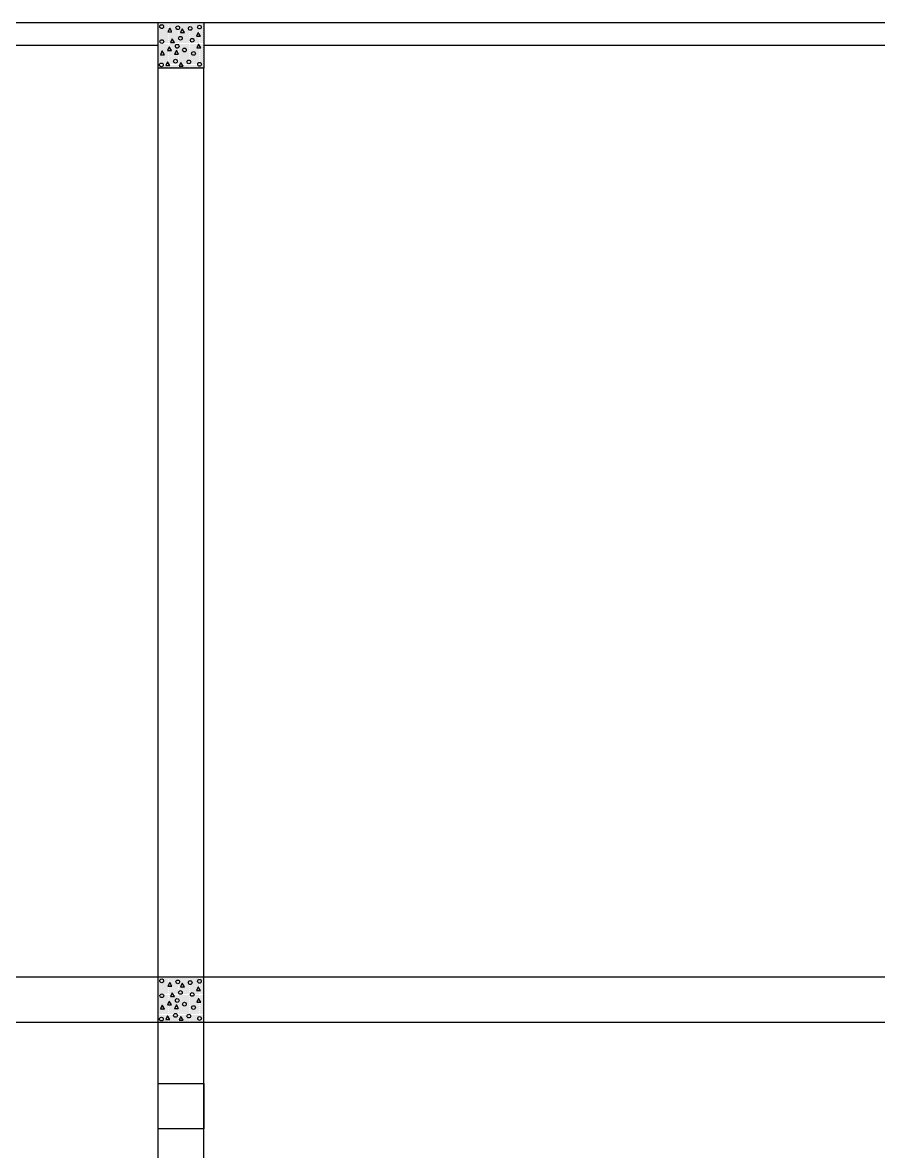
# Model space of a CAD drawing. Header units: feet. Extents: x 655 to 3246, y 42 to 1922.
# Drawn here: x 1040.48 to 1078.15, y 428.09 to 477.78 of the extents above; entities that cross this region are included whole.
import ezdxf

# ---------------------------------------------------------------- set-up
doc = ezdxf.new("R2010")
doc.units = ezdxf.units.FT
doc.header["$MEASUREMENT"] = 0
for name, color, linetype in [('beampillar', 80, 'Continuous'), ('hatch pillar', 20, 'Continuous'), ('prep side', 220, 'Continuous'), ('wall', 24, 'Continuous')]:
    doc.layers.add(name, color=color, linetype=linetype)

# ---------------------------------------------------------------- blocks, each defined once
blk = doc.blocks.new('hatchedpillar')
at = {"layer": 'hatch pillar', "linetype": 'ByBlock', "true_color": 0xf4ee51}
h = blk.add_hatch(dxfattribs=at)
h.set_pattern_fill('DOTS', color=41, scale=0.74)
h.set_pattern_definition([(0, (39.482302, 1.985157), (0.023125, 0.04625), [0, -0.04625])])
h.paths.add_polyline_path([(243.3, 256.403), (241.3, 256.403), (241.3, 254.403), (243.3, 254.403)])
h = blk.add_hatch(dxfattribs=at)
h.set_pattern_fill('DOTS', color=41, scale=0.74)
h.set_pattern_definition([(0, (39.4823, -40.014843), (0.023125, 0.04625), [0, -0.04625])])
h.paths.add_polyline_path([(243.3, 214.403), (241.3, 214.403), (241.3, 212.403), (243.3, 212.403)])
at = {"layer": 'hatch pillar', "linetype": 'Continuous', "lineweight": -3, "ltscale": 2}
for p, q in [((241.821, 256.163), (241.744, 256.001)), ((241.744, 256.001), (241.922, 256.001)), ((241.922, 256.001), (241.821, 256.163)), ((242.37, 256.132), (242.292, 255.97)), ((242.292, 255.97), (242.47, 255.97)), ((242.47, 255.97), (242.37, 256.132)), ((243.077, 255.973), (243, 255.811)), ((243.177, 255.811), (243.077, 255.973)), ((241.937, 255.7), (241.86, 255.538)), ((241.86, 255.538), (242.037, 255.538)), ((242.037, 255.538), (241.937, 255.7)), ((243, 255.811), (243.177, 255.811)), ((243.091, 255.458), (243.014, 255.296)), ((243.191, 255.296), (243.091, 255.458)), ((241.487, 255.162), (241.41, 255)), ((241.41, 255), (241.588, 255)), ((241.588, 255), (241.487, 255.162)), ((241.798, 255.345), (241.721, 255.183)), ((241.721, 255.183), (241.898, 255.183)), ((241.898, 255.183), (241.798, 255.345)), ((242.115, 255.183), (242.037, 255.021)), ((242.037, 255.021), (242.215, 255.021)), ((242.215, 255.021), (242.115, 255.183)), ((243.014, 255.296), (243.191, 255.296)), ((241.721, 254.689), (241.644, 254.527)), ((241.644, 254.527), (241.821, 254.527)), ((241.821, 254.527), (241.721, 254.689)), ((242.308, 254.659), (242.231, 254.497)), ((242.231, 254.497), (242.408, 254.497)), ((242.408, 254.497), (242.308, 254.659)), ((241.821, 214.163), (241.744, 214.001)), ((241.922, 214.001), (241.821, 214.163)), ((241.744, 214.001), (241.922, 214.001)), ((241.937, 213.7), (241.86, 213.538)), ((242.037, 213.538), (241.937, 213.7)), ((242.37, 214.132), (242.292, 213.97)), ((242.292, 213.97), (242.47, 213.97)), ((242.47, 213.97), (242.37, 214.132)), ((243.077, 213.973), (243, 213.811)), ((243, 213.811), (243.177, 213.811)), ((243.177, 213.811), (243.077, 213.973)), ((241.798, 213.345), (241.721, 213.183)), ((241.721, 213.183), (241.898, 213.183)), ((241.898, 213.183), (241.798, 213.345)), ((241.86, 213.538), (242.037, 213.538)), ((242.115, 213.183), (242.037, 213.021)), ((242.215, 213.021), (242.115, 213.183)), ((243.091, 213.458), (243.014, 213.296)), ((243.014, 213.296), (243.191, 213.296)), ((243.191, 213.296), (243.091, 213.458)), ((241.487, 213.162), (241.41, 213)), ((241.41, 213), (241.588, 213)), ((241.588, 213), (241.487, 213.162)), ((241.721, 212.689), (241.644, 212.527)), ((241.821, 212.527), (241.721, 212.689)), ((242.037, 213.021), (242.215, 213.021)), ((241.644, 212.527), (241.821, 212.527)), ((242.308, 212.659), (242.231, 212.497)), ((242.231, 212.497), (242.408, 212.497)), ((242.408, 212.497), (242.308, 212.659))]:
    blk.add_line(p, q, dxfattribs=at)
for centre in [(241.469, 256.234), (242.177, 256.186), (242.725, 256.155), (243.13, 256.213), (241.476, 255.578), (242.153, 255.368), (242.292, 255.723), (242.812, 255.635), (242.47, 255.206), (242.868, 255.056), (241.455, 254.548), (242.076, 254.713), (242.663, 254.682), (243.137, 254.576), (241.469, 214.234), (242.177, 214.186), (242.725, 214.155), (243.13, 214.213), (241.476, 213.578), (242.292, 213.723), (242.812, 213.635), (242.153, 213.368), (242.47, 213.206), (242.076, 212.713), (242.663, 212.682), (242.868, 213.056), (241.455, 212.548), (243.137, 212.576)]:
    blk.add_circle(centre, 0.0821, dxfattribs=at)

msp = doc.modelspace()

# ---------------------------------------------------------------- linework, layer by layer
at = {"layer": 'beampillar', "linetype": 'ByBlock'}
for p, q in [((1046.44839, 311.2501), (1046.44839, 475.77706)), ((1048.44839, 311.2501), (1048.44839, 475.77706)), ((1004.94839, 435.77706), (1262.42174, 435.77706)), ((1004.94839, 433.77706), (1262.42174, 433.77706))]:
    msp.add_line(p, q, dxfattribs=at)
for points in [[(1046.44839, 477.77706), (1048.44839, 477.77706), (1048.44839, 475.77706), (1046.44839, 475.77706)], [(1046.44839, 431.07642), (1048.44839, 431.07642), (1048.44839, 429.07642), (1046.44839, 429.07642)]]:
    msp.add_lwpolyline(points, close=True, dxfattribs=at)
at = {"layer": 'wall', "linetype": 'ByBlock'}
for p, q in [((1004.94839, 477.77706), (1192.80932, 477.77706)), ((1006.94839, 476.77706), (1046.44839, 476.77706)), ((1048.44839, 476.77706), (1087.94839, 476.77706))]:
    msp.add_line(p, q, dxfattribs=at)

# ---------------------------------------------------------------- block references
at = {"layer": 'prep side', "linetype": 'ByBlock'}
msp.add_blockref('hatchedpillar', (805.13158, 221.36436), dxfattribs=at)

doc.saveas('drawing.dxf')
